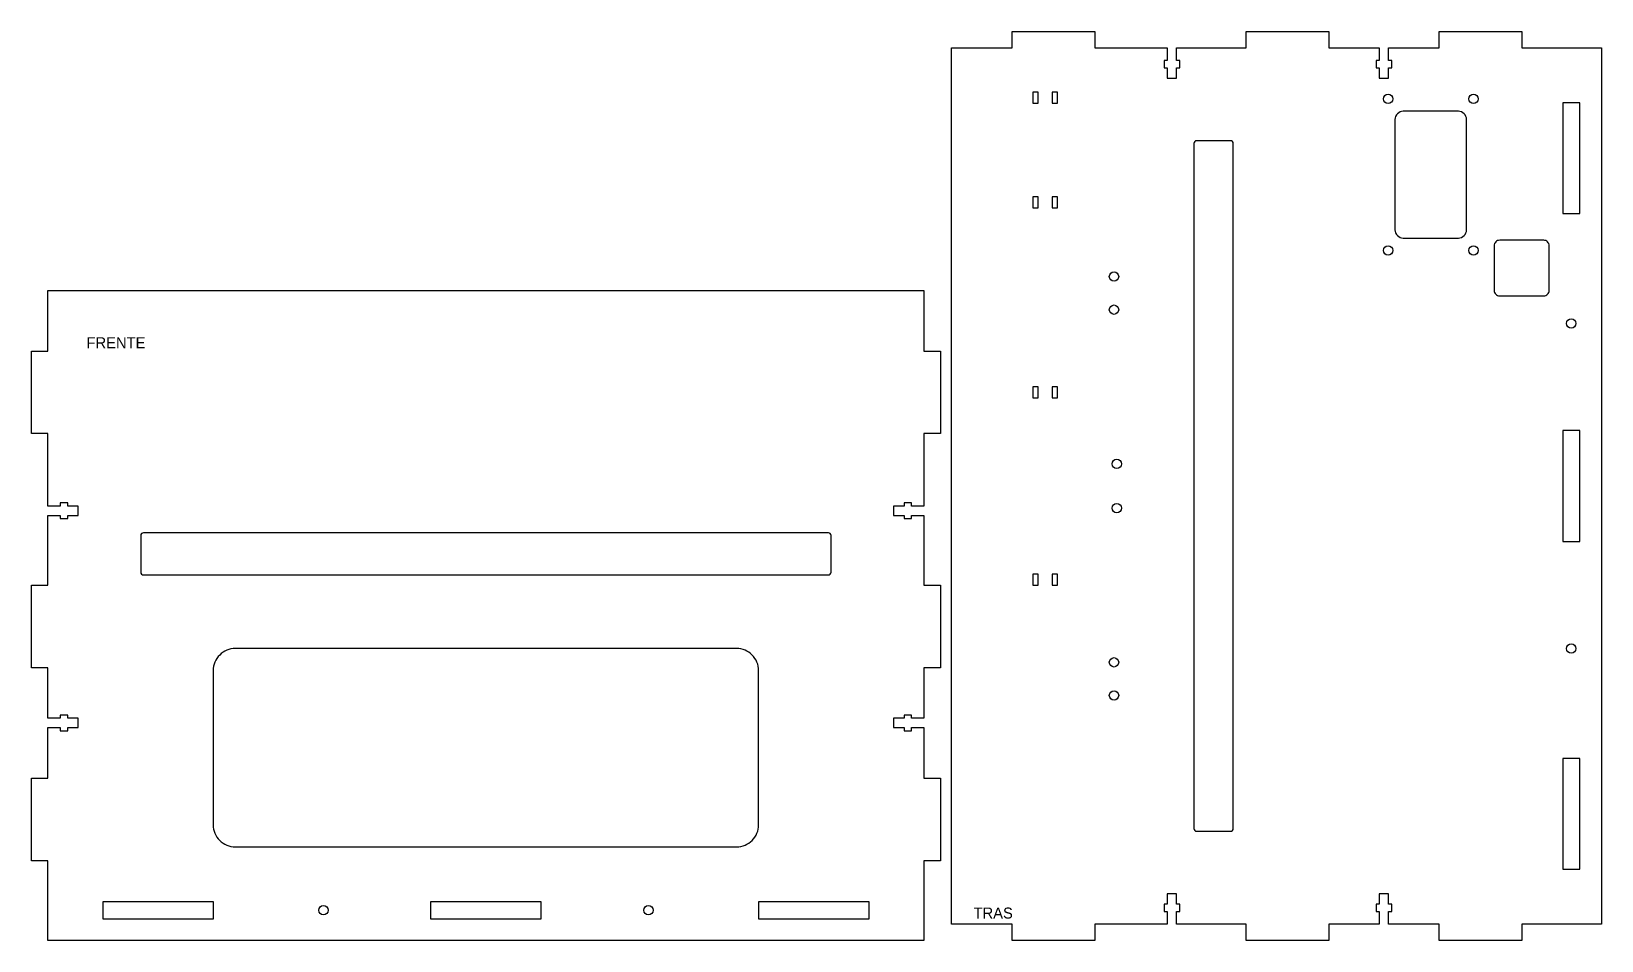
# Model space of a CAD drawing. Header units: millimetres. Extents: x 5 to 575, y 5 to 335.
import ezdxf

# ---------------------------------------------------------------- set-up
doc = ezdxf.new("R2010")
doc.units = ezdxf.units.MM
doc.layers.add('CORTE', color=1, linetype='CONTINUOUS')
doc.layers.add('GRAVAR', color=5, linetype='CONTINUOUS')

msp = doc.modelspace()

# ---------------------------------------------------------------- linework, layer by layer
at = {"layer": 'CORTE'}
for points in [[(446, 5), (446, 11), (420.7, 11), (420.7, 15.5), (421.85, 15.5), (421.85, 18.2), (420.7, 18.2), (420.7, 22), (417.3, 22), (417.3, 18.2), (416.15, 18.2), (416.15, 15.5), (417.3, 15.5), (417.3, 11), (391, 11), (391, 5), (361, 5), (361, 11), (339, 11), (339, 329), (361, 329), (361, 335), (391, 335), (391, 329), (417.3, 329), (417.3, 324.5), (416.15, 324.5), (416.15, 321.8), (417.3, 321.8), (417.3, 318), (420.7, 318), (420.7, 321.8), (421.85, 321.8), (421.85, 324.5), (420.7, 324.5), (420.7, 329), (446, 329), (446, 335), (476, 335), (476, 329), (494.3, 329), (494.3, 324.5), (493.15, 324.5), (493.15, 321.8), (494.3, 321.8), (494.3, 318), (497.7, 318), (497.7, 321.8), (498.85, 321.8), (498.85, 324.5), (497.7, 324.5), (497.7, 329), (516, 329), (516, 335), (546, 335), (546, 329), (575, 329), (575, 11), (546, 11), (546, 5), (516, 5), (516, 11), (497.7, 11), (497.7, 15.5), (498.85, 15.5), (498.85, 18.2), (497.7, 18.2), (497.7, 22), (494.3, 22), (494.3, 18.2), (493.15, 18.2), (493.15, 15.5), (494.3, 15.5), (494.3, 11), (476, 11), (476, 5)], [(370.5, 309), (370.5, 313), (368.5, 313), (368.5, 309)], [(377.5, 309), (377.5, 313), (375.5, 313), (375.5, 309)], [(567.075, 268.9), (567.075, 309.1), (560.925, 309.1), (560.925, 268.9)], [(370.5, 271), (370.5, 275), (368.5, 275), (368.5, 271)], [(377.5, 271), (377.5, 275), (375.5, 275), (375.5, 271)], [(5, 134), (11, 134), (11, 159.3), (15.5, 159.3), (15.5, 158.15), (18.2, 158.15), (18.2, 159.3), (22, 159.3), (22, 162.7), (18.2, 162.7), (18.2, 163.85), (15.5, 163.85), (15.5, 162.7), (11, 162.7), (11, 189), (5, 189), (5, 219), (11, 219), (11, 241), (329, 241), (329, 219), (335, 219), (335, 189), (329, 189), (329, 162.7), (324.5, 162.7), (324.5, 163.85), (321.8, 163.85), (321.8, 162.7), (318, 162.7), (318, 159.3), (321.8, 159.3), (321.8, 158.15), (324.5, 158.15), (324.5, 159.3), (329, 159.3), (329, 134), (335, 134), (335, 104), (329, 104), (329, 85.7), (324.5, 85.7), (324.5, 86.85), (321.8, 86.85), (321.8, 85.7), (318, 85.7), (318, 82.3), (321.8, 82.3), (321.8, 81.15), (324.5, 81.15), (324.5, 82.3), (329, 82.3), (329, 64), (335, 64), (335, 34), (329, 34), (329, 5), (11, 5), (11, 34), (5, 34), (5, 64), (11, 64), (11, 82.3), (15.5, 82.3), (15.5, 81.15), (18.2, 81.15), (18.2, 82.3), (22, 82.3), (22, 85.7), (18.2, 85.7), (18.2, 86.85), (15.5, 86.85), (15.5, 85.7), (11, 85.7), (11, 104), (5, 104)], [(370.5, 202), (370.5, 206), (368.5, 206), (368.5, 202)], [(377.5, 202), (377.5, 206), (375.5, 206), (375.5, 202)], [(567.075, 149.9), (567.075, 190.1), (560.925, 190.1), (560.925, 149.9)], [(370.5, 134), (370.5, 138), (368.5, 138), (368.5, 134)], [(377.5, 134), (377.5, 138), (375.5, 138), (375.5, 134)], [(567.075, 30.9), (567.075, 71.1), (560.925, 71.1), (560.925, 30.9)], [(30.9, 12.925), (71.1, 12.925), (71.1, 19.075), (30.9, 19.075)], [(149.9, 12.925), (190.1, 12.925), (190.1, 19.075), (149.9, 19.075)], [(268.9, 12.925), (309.1, 12.925), (309.1, 19.075), (268.9, 19.075)]]:
    msp.add_lwpolyline(points, close=True, dxfattribs=at)
for points in [[(503, 306, 0.414214), (500, 303), (500, 263, 0.414214), (503, 260), (523, 260, 0.414214), (526, 263), (526, 303, 0.414214), (523, 306)], [(428, 295.3, 0.414214), (427, 294.3), (427, 45.7, 0.414214), (428, 44.7), (440.3, 44.7, 0.414214), (441.3, 45.7), (441.3, 294.3, 0.414214), (440.3, 295.3)], [(538, 259.2, 0.414214), (536, 257.2), (536, 241, 0.414214), (538, 239), (554, 239, 0.414214), (556, 241), (556, 257.2, 0.414214), (554, 259.2)], [(295.3, 152, 0.414214), (294.3, 153), (45.7, 153, 0.414214), (44.7, 152), (44.7, 138.7, 0.414214), (45.7, 137.7), (294.3, 137.7, 0.414214), (295.3, 138.7)], [(269, 103, 0.414214), (261, 111), (79, 111, 0.414214), (71, 103), (71, 47, 0.414214), (79, 39), (261, 39, 0.414214), (269, 47)]]:
    msp.add_lwpolyline(points, format="xyb", close=True, dxfattribs=at)
for centre in [(497.5, 310.5), (528.5, 310.5), (497.5, 255.5), (528.5, 255.5), (398, 246), (398, 234), (564, 229), (399, 178), (399, 162), (564, 111), (398, 106), (398, 94), (111, 16), (229, 16)]:
    msp.add_circle(centre, 1.7, dxfattribs=at)

# ---------------------------------------------------------------- texts
at = {"layer": 'GRAVAR'}
for s, p in [('FRENTE', (25, 220)), ('TRAS', (347, 13))]:
    msp.add_text(s, height=4, dxfattribs=at).set_placement(p)

doc.saveas('drawing.dxf')
